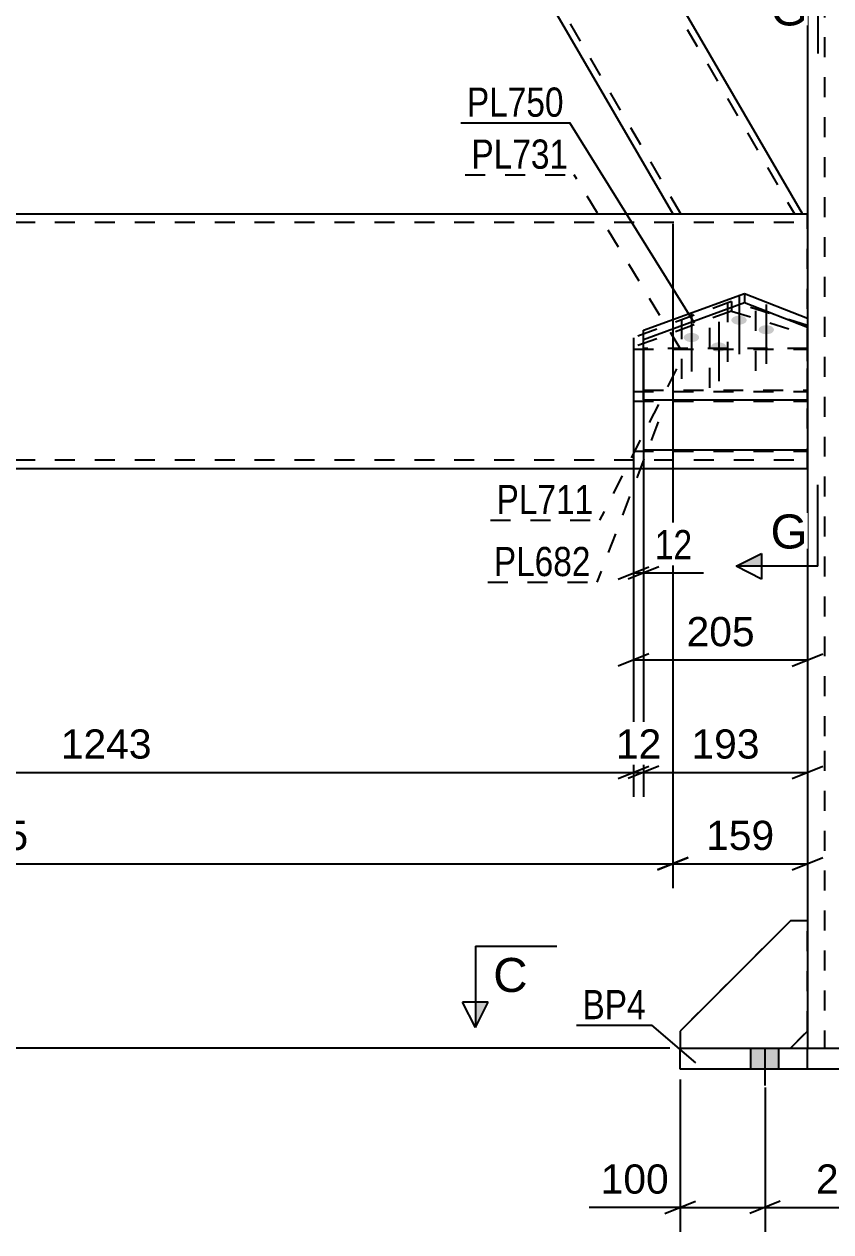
# Model space of a CAD drawing. Header units: millimetres. Extents: x -282 to 907, y -340 to 501.
# Drawn here: x -97.7 to -18.5, y -18 to 100.5 of the extents above; entities that cross this region are included whole.
import ezdxf

# ---------------------------------------------------------------- set-up
doc = ezdxf.new("R2010")
doc.units = ezdxf.units.MM
doc.linetypes.add('DXK_LINE_DOT2', pattern=[3.9198, 1.9599, -1.9599])
doc.styles.add('Arial', font='ARIAL.TTF', dxfattribs={"height": 0.2})
doc.styles.add('Arial Narrow', font='ARIALN.TTF', dxfattribs={"height": 0.2})

# ---------------------------------------------------------------- blocks, each defined once
blk = doc.blocks.new('Part-284934793-47444 - 47433')
at = {"color": 7, "linetype": 'DXK_LINE_DOT2'}
for p, q in [((-19.17, 353.99), (-19.17, 30.17)), ((-20.83, 71.64), (-20.83, 66.73)), ((-19.17, 29.17), (-19.17, 0)), ((-20.83, 12.5), (-20.83, 1.66)), ((-20.83, 0), (20.83, 0))]:
    blk.add_line(p, q, dxfattribs=at)
at = {"color": 2, "linetype": 'Continuous'}
for p, q in [((-20.83, 114.74), (-20.83, 71.64)), ((-20.83, 66.73), (-20.83, 30.17)), ((-20.83, 29.17), (-20.83, 12.5)), ((-20.83, 1.66), (-20.83, 0))]:
    blk.add_line(p, q, dxfattribs=at)
blk = doc.blocks.new('Part-284934793-47451 - 47433')
at = {"color": 2, "linetype": 'Continuous'}
for p, q in [((-33.33, 0), (33.33, 0)), ((-20.83, -2.08), (-20.83, 0)), ((20.84, -2.08), (20.84, 0)), ((33.33, 0), (33.33, -2.08)), ((-33.33, -2.08), (-33.33, 0)), ((33.33, -2.08), (-33.33, -2.08))]:
    blk.add_line(p, q, dxfattribs=at)
blk = doc.blocks.new('Part-284934793-47456 - 47433')
at = {"color": 7, "linetype": 'DXK_LINE_DOT2'}
for p, q in [((-22.5, 12.5), (-33.33, 1.67)), ((-20.83, 12.5), (-22.5, 12.5)), ((-20.83, 1.67), (-20.83, 12.5)), ((-33.33, 1.67), (-33.33, 0)), ((-22.5, 0), (-20.83, 1.67)), ((-33.33, 0), (-22.5, 0))]:
    blk.add_line(p, q, dxfattribs=at)
blk = doc.blocks.new('Part-284934793-47457 - 47433')
at = {"color": 2, "linetype": 'Continuous'}
for p, q in [((-22.5, 12.5), (-33.33, 1.67)), ((-20.83, 12.5), (-22.5, 12.5)), ((-20.83, 12.5), (-20.83, 1.67)), ((-33.33, 1.67), (-33.33, 0)), ((-22.5, 0), (-20.83, 1.67))]:
    blk.add_line(p, q, dxfattribs=at)
at = {"color": 7, "linetype": 'DXK_LINE_DOT2'}
blk.add_line((-33.33, 0), (-22.5, 0), dxfattribs=at)
blk = doc.blocks.new('Part-284934793-47509 - 47433')
at = {"color": 7, "linetype": 'DXK_LINE_DOT2'}
for p, q in [((-37.9, 68.58), (-37.9, 58.58)), ((-37.9, 68.58), (-20.83, 68.58)), ((-20.83, 68.58), (-20.83, 58.58)), ((-37.9, 58.58), (-20.83, 58.58))]:
    blk.add_line(p, q, dxfattribs=at)
blk = doc.blocks.new('Part-284934793-47529 - 47433')
at = {"color": 7, "linetype": 'DXK_LINE_DOT2'}
for p, q in [((-20.83, 68.67), (-36.93, 68.67)), ((-36.93, 68.67), (-36.93, 63.63)), ((-20.83, 68.67), (-20.83, 58.67))]:
    blk.add_line(p, q, dxfattribs=at)
at = {"color": 2, "linetype": 'Continuous'}
for p in [(-36.93, 63.63), (-20.83, 58.67)]:
    blk.add_line(p, (-36.93, 58.67), dxfattribs=at)
blk = doc.blocks.new('Part-284934793-47541 - 47433')
at = {"color": 2, "linetype": 'Continuous'}
for p, q in [((-180.93, 81.88), (-179.18, 81.88)), ((-180.93, 81.88), (-180.93, 56.88)), ((-170.85, 81.88), (-20.83, 81.89)), ((-180.93, 56.88), (-20.83, 56.89))]:
    blk.add_line(p, q, dxfattribs=at)
at = {"color": 7, "linetype": 'DXK_LINE_DOT2'}
for p, q in [((-179.18, 81.88), (-170.85, 81.88)), ((-20.83, 56.89), (-20.83, 81.89)), ((-180.93, 81.05), (-20.83, 81.05)), ((-180.93, 57.72), (-180.93, 57.78)), ((-180.93, 57.72), (-20.83, 57.72))]:
    blk.add_line(p, q, dxfattribs=at)
blk = doc.blocks.new('Part-284934793-47543 - 47433')
at = {"color": 2, "linetype": 'Continuous'}
for p, q in [((-91.36, 202.3), (-97.72, 191.36)), ((-21.33, 81.89), (-91.36, 202.3)), ((-97.72, 191.36), (-34.06, 81.89))]:
    blk.add_line(p, q, dxfattribs=at)
at = {"color": 7, "linetype": 'DXK_LINE_DOT2'}
for p, q in [((-91.74, 201.64), (-22.11, 81.89)), ((-97.34, 192.02), (-97.31, 192.08)), ((-97.34, 192.02), (-33.29, 81.89)), ((-34.06, 81.89), (-21.33, 81.89))]:
    blk.add_line(p, q, dxfattribs=at)
blk = doc.blocks.new('Part-284934793-47548 - 47433')
at = {"color": 7, "linetype": 'DXK_LINE_DOT2'}
for p, q in [((-28.28, 73.28), (-37.9, 69.72)), ((-28.28, 72.34), (-37.9, 68.78)), ((-20.83, 70.93), (-28.28, 73.28)), ((-28.28, 73.28), (-28.28, 72.34)), ((-28.28, 72.34), (-20.83, 70)), ((-20.83, 63.5), (-20.83, 70.93)), ((-37.9, 69.72), (-37.9, 63.5)), ((-37.9, 64.44), (-20.83, 64.44)), ((-37.9, 63.5), (-20.83, 63.5))]:
    blk.add_line(p, q, dxfattribs=at)
blk = doc.blocks.new('Part-284934793-47558 - 47433')
at = {"color": 2, "linetype": 'Continuous'}
for p, q in [((-36.93, 70.45), (-27.01, 74.06)), ((-27.01, 74.06), (-20.83, 71.64)), ((-27.01, 74.06), (-27.01, 73.13)), ((-27.01, 73.13), (-36.93, 69.52)), ((-20.83, 70.71), (-27.01, 73.13)), ((-20.83, 71.64), (-20.83, 66.73)), ((-36.93, 63.63), (-36.93, 70.45)), ((-36.93, 63.63), (-20.83, 63.63))]:
    blk.add_line(p, q, dxfattribs=at)
at = {"color": 7, "linetype": 'DXK_LINE_DOT2'}
for p, q in [((-20.83, 63.63), (-20.83, 70.71)), ((-36.93, 64.57), (-20.83, 64.57))]:
    blk.add_line(p, q, dxfattribs=at)
blk = doc.blocks.new('Bolt-284934793-47562 - 47433')
at = {"linetype": 'Continuous'}
for points in [[(-9.71, -2.08), (-6.96, -2.08), (-6.96, 0), (-9.71, 0)], [(-9.71, -2.08), (-6.96, -2.08), (-6.96, 0), (-9.71, 0)], [(6.96, -2.08), (9.71, -2.08), (9.71, 0), (6.96, 0)], [(6.96, -2.08), (9.71, -2.08), (9.71, 0), (6.96, 0)], [(23.62, -2.08), (26.37, -2.08), (26.37, 0), (23.62, 0)], [(23.62, -2.08), (26.37, -2.08), (26.37, 0), (23.62, 0)], [(-26.38, -2.08), (-23.63, -2.08), (-23.63, 0), (-26.38, 0)], [(-26.38, -2.08), (-23.63, -2.08), (-23.63, 0), (-26.38, 0)]]:
    blk.add_hatch(color=1, dxfattribs=at).paths.add_polyline_path(points)
at = {"color": 1, "linetype": 'Continuous'}
for p, q in [((-9.71, -2.08), (-9.71, 0)), ((-9.71, -2.08), (-9.71, 0)), ((-8.33, -3.67), (-8.33, 0)), ((-8.33, -3.67), (-8.33, 0)), ((-6.96, -2.08), (-6.96, 0)), ((-6.96, -2.08), (-6.96, 0)), ((6.96, -2.08), (6.96, 0)), ((6.96, -2.08), (6.96, 0)), ((8.33, -3.67), (8.33, 0)), ((8.33, -3.67), (8.33, 0)), ((9.71, -2.08), (9.71, 0)), ((9.71, -2.08), (9.71, 0)), ((23.62, -2.08), (23.62, 0)), ((23.62, -2.08), (23.62, 0)), ((25, -3.67), (25, 0)), ((25, -3.67), (25, 0)), ((26.37, -2.08), (26.37, 0)), ((26.37, -2.08), (26.37, 0)), ((-26.38, -2.08), (-26.38, 0)), ((-26.38, -2.08), (-26.38, 0)), ((-25, -3.67), (-25, 0)), ((-25, -3.67), (-25, 0)), ((-23.63, -2.08), (-23.63, 0)), ((-23.63, -2.08), (-23.63, 0))]:
    blk.add_line(p, q, dxfattribs=at)
blk = doc.blocks.new('Bolt-284934793-47577 - 47433')
at = {"color": 1, "linetype": 'DXK_LINE_DOT2'}
for p, q in [((-28.69, 73.22), (-28.69, 67.35)), ((-25.94, 72.35), (-25.94, 66.48)), ((-33.21, 71.55), (-33.21, 65.68)), ((-30.46, 70.68), (-30.46, 64.81))]:
    blk.add_line(p, q, dxfattribs=at)
blk = doc.blocks.new('Bolt-284934793-47587 - 47433')
at = {"linetype": 'Continuous'}
for points in [[(-27.55, 71.88), (-27.4, 71.87), (-27.25, 71.84), (-27.11, 71.79), (-27, 71.73), (-26.9, 71.66), (-26.84, 71.57), (-26.81, 71.49), (-26.81, 71.39), (-26.84, 71.3), (-26.9, 71.22), (-27, 71.15), (-27.11, 71.09), (-27.25, 71.04), (-27.4, 71.01), (-27.55, 71), (-27.71, 71.01), (-27.86, 71.04), (-27.99, 71.09), (-28.11, 71.15), (-28.2, 71.22), (-28.27, 71.3), (-28.3, 71.39), (-28.3, 71.49), (-28.27, 71.57), (-28.2, 71.66), (-28.11, 71.73), (-27.99, 71.79), (-27.86, 71.84), (-27.71, 71.87)], [(-32.23, 70.19), (-32.07, 70.18), (-31.92, 70.15), (-31.79, 70.1), (-31.67, 70.04), (-31.58, 69.97), (-31.51, 69.88), (-31.48, 69.79), (-31.48, 69.69), (-31.51, 69.6), (-31.58, 69.52), (-31.67, 69.44), (-31.79, 69.38), (-31.92, 69.33), (-32.07, 69.3), (-32.23, 69.29), (-32.38, 69.3), (-32.53, 69.33), (-32.67, 69.38), (-32.78, 69.44), (-32.88, 69.52), (-32.94, 69.6), (-32.97, 69.69), (-32.97, 69.79), (-32.94, 69.88), (-32.88, 69.97), (-32.78, 70.04), (-32.67, 70.1), (-32.53, 70.15), (-32.38, 70.18)], [(-24.88, 70.94), (-24.72, 70.93), (-24.57, 70.91), (-24.44, 70.86), (-24.32, 70.8), (-24.23, 70.72), (-24.17, 70.64), (-24.13, 70.55), (-24.13, 70.45), (-24.17, 70.36), (-24.23, 70.28), (-24.32, 70.2), (-24.44, 70.14), (-24.57, 70.1), (-24.72, 70.07), (-24.88, 70.06), (-25.03, 70.07), (-25.18, 70.1), (-25.32, 70.14), (-25.44, 70.2), (-25.53, 70.28), (-25.59, 70.36), (-25.62, 70.45), (-25.62, 70.55), (-25.59, 70.64), (-25.53, 70.72), (-25.44, 70.8), (-25.32, 70.86), (-25.18, 70.91), (-25.03, 70.93)], [(-29.55, 69.26), (-29.4, 69.25), (-29.25, 69.22), (-29.11, 69.17), (-28.99, 69.11), (-28.9, 69.03), (-28.84, 68.94), (-28.81, 68.85), (-28.81, 68.75), (-28.84, 68.66), (-28.9, 68.57), (-28.99, 68.5), (-29.11, 68.43), (-29.25, 68.38), (-29.4, 68.36), (-29.55, 68.35), (-29.71, 68.36), (-29.86, 68.38), (-29.99, 68.43), (-30.11, 68.5), (-30.2, 68.57), (-30.26, 68.66), (-30.3, 68.75), (-30.3, 68.85), (-30.26, 68.94), (-30.2, 69.03), (-30.11, 69.11), (-29.99, 69.17), (-29.86, 69.22), (-29.71, 69.25)]]:
    blk.add_hatch(color=1, dxfattribs=at).paths.add_polyline_path(points)
at = {"color": 1, "linetype": 'Continuous'}
for p, q in [((-27.55, 73.93), (-27.55, 68.09)), ((-24.88, 72.99), (-24.88, 67.15)), ((-32.23, 72.23), (-32.23, 66.39)), ((-29.55, 71.29), (-29.55, 65.45))]:
    blk.add_line(p, q, dxfattribs=at)
blk = doc.blocks.new('StraightDimension-284934793-56722 - 47433')
at = {"color": 7, "linetype": 'Continuous'}
for p, q in [((-37.9, 62.58), (-37.9, 24.66)), ((-141.45, 60.15), (-141.45, 24.66)), ((-139.95, 27.66), (-142.95, 26.46)), ((-39.4, 26.46), (-36.4, 27.66)), ((-141.45, 27.06), (-37.9, 27.06))]:
    blk.add_line(p, q, dxfattribs=at)
at = {"color": 0}
blk.add_wipeout([(-84.63, 27.81), (-84.63, 32.01), (-94.72, 32.01), (-94.72, 27.81)], dxfattribs=at)
at = {"color": 3, "style": 'Arial'}
blk.add_text('1243', height=2.865, dxfattribs=at).set_placement((-94.12, 28.41))
blk = doc.blocks.new('StraightDimension-284934793-56326 - 47433')
at = {"color": 7, "linetype": 'Continuous'}
for p, q in [((-34.06, 80.89), (-34.06, 15.69)), ((-20.83, 80.9), (-20.83, 15.69)), ((-32.56, 18.69), (-35.56, 17.49)), ((-34.06, 18.09), (-20.83, 18.09)), ((-22.33, 17.49), (-19.33, 18.69))]:
    blk.add_line(p, q, dxfattribs=at)
at = {"color": 0}
blk.add_wipeout([(-23.51, 18.84), (-23.51, 23.04), (-31.38, 23.04), (-31.38, 18.84)], dxfattribs=at)
at = {"color": 3, "style": 'Arial'}
blk.add_text('159', height=2.865, dxfattribs=at).set_placement((-30.78, 19.44))
blk = doc.blocks.new('StraightDimension-284934793-56327 - 47433')
at = {"color": 7, "linetype": 'Continuous'}
for p, q in [((-169.51, 88.78), (-169.51, 15.69)), ((-34.06, 80.89), (-34.06, 15.69)), ((-168.01, 18.69), (-171.01, 17.49)), ((-169.51, 18.09), (-34.06, 18.09)), ((-35.56, 17.49), (-32.56, 18.69))]:
    blk.add_line(p, q, dxfattribs=at)
at = {"color": 0}
blk.add_wipeout([(-96.74, 18.84), (-96.74, 23.04), (-106.83, 23.04), (-106.83, 18.84)], dxfattribs=at)
at = {"color": 3, "style": 'Arial'}
blk.add_text('1625', height=2.865, dxfattribs=at).set_placement((-106.23, 19.44))
blk = doc.blocks.new('StraightDimension-284934793-56720 - 47433')
at = {"color": 7, "linetype": 'Continuous'}
for p, q in [((-36.93, 65.15), (-36.93, 24.66)), ((-20.83, 57.67), (-20.83, 24.66)), ((-35.43, 27.66), (-38.43, 26.46)), ((-22.33, 26.46), (-19.33, 27.66)), ((-36.93, 27.06), (-20.83, 27.06))]:
    blk.add_line(p, q, dxfattribs=at)
at = {"color": 0}
blk.add_wipeout([(-24.95, 27.81), (-24.95, 32.01), (-32.82, 32.01), (-32.82, 27.81)], dxfattribs=at)
at = {"color": 3, "style": 'Arial'}
blk.add_text('193', height=2.865, dxfattribs=at).set_placement((-32.22, 28.41))
blk = doc.blocks.new('StraightDimension-284934793-55215 - 47433')
at = {"color": 7, "linetype": 'Continuous'}
for p, q in [((-25, -3.89), (-25, -18.04)), ((-8.33, -3.89), (-8.33, -18.04)), ((-23.5, -15.04), (-26.5, -16.24)), ((-9.83, -16.24), (-6.83, -15.04)), ((-25, -15.64), (-8.33, -15.64))]:
    blk.add_line(p, q, dxfattribs=at)
at = {"color": 0}
blk.add_wipeout([(-12.73, -14.89), (-12.73, -10.69), (-20.6, -10.69), (-20.6, -14.89)], dxfattribs=at)
at = {"color": 3, "style": 'Arial'}
blk.add_text('200', height=2.865, dxfattribs=at).set_placement((-20, -14.29))
blk = doc.blocks.new('StraightDimension-284934793-55216 - 47433')
at = {"color": 7, "linetype": 'Continuous'}
for p, q in [((-33.33, -3.08), (-33.33, -18.04)), ((-25, -3.89), (-25, -18.04)), ((-34.83, -16.24), (-31.83, -15.04)), ((-23.5, -15.04), (-26.5, -16.24)), ((-33.33, -15.64), (-42.25, -15.64)), ((-33.33, -15.64), (-42.25, -15.64)), ((-33.33, -15.64), (-25, -15.64))]:
    blk.add_line(p, q, dxfattribs=at)
at = {"color": 0}
blk.add_wipeout([(-33.86, -14.89), (-33.86, -10.69), (-41.73, -10.69), (-41.73, -14.89)], dxfattribs=at)
at = {"color": 3, "style": 'Arial'}
blk.add_text('100', height=2.865, dxfattribs=at).set_placement((-41.13, -14.29))
blk = doc.blocks.new('StraightDimension-284934793-55306 - 47433')
at = {"color": 7, "linetype": 'Continuous'}
for p, q in [((-224.08, 55.38), (-225.28, 58.38)), ((-181.93, 56.88), (-234.88, 56.88)), ((-224.68, 0), (-224.68, 56.88)), ((-225.28, 1.5), (-224.08, -1.5)), ((-34.33, 0), (-228.21, 0))]:
    blk.add_line(p, q, dxfattribs=at)
at = {"color": 0}
blk.add_wipeout([(-225.43, 33.49), (-229.63, 33.49), (-229.63, 23.39), (-225.43, 23.39)], dxfattribs=at)
at = {"color": 3, "style": 'Arial'}
blk.add_text('2596', height=2.865, rotation=90.0002, dxfattribs=at).set_placement((-226.03, 23.99))
at = {"color": 0, "linetype": 'Continuous'}
for points in [[(-225.38, 57.48), (-225.38, 61.68), (-235.48, 61.68), (-235.48, 57.48)], [(-225.38, 0.6), (-225.38, 4.8), (-228.81, 4.8), (-228.81, 0.6)]]:
    blk.add_wipeout(points, dxfattribs=at)
at = {"color": 3, "linetype": 'Continuous', "style": 'Arial'}
for s, height, p in [('2596', 2.865, (-234.88, 58.08)), ('0', 2.87, (-228.21, 1.2))]:
    blk.add_text(s, height=height, dxfattribs=at).set_placement(p)
blk = doc.blocks.new('StraightDimension-284934793-56781 - 47433')
at = {"color": 7, "linetype": 'Continuous'}
for p, q in [((-37.9, 67.58), (-37.9, 35.69)), ((-20.83, 67.67), (-20.83, 35.69)), ((-36.4, 38.69), (-39.4, 37.49)), ((-37.9, 38.09), (-20.83, 38.09)), ((-22.33, 37.49), (-19.33, 38.69))]:
    blk.add_line(p, q, dxfattribs=at)
at = {"color": 0}
blk.add_wipeout([(-25.43, 38.84), (-25.43, 43.04), (-33.3, 43.04), (-33.3, 38.84)], dxfattribs=at)
at = {"color": 3, "style": 'Arial'}
blk.add_text('205', height=2.865, dxfattribs=at).set_placement((-32.7, 39.44))
blk = doc.blocks.new('StraightDimension-284934793-60051 - 47433')
at = {"color": 7, "linetype": 'Continuous'}
for p, q in [((-37.9, 67.67), (-37.9, 44.23)), ((-36.93, 68.61), (-36.93, 44.23)), ((-39.4, 46.03), (-36.4, 47.23)), ((-35.43, 47.23), (-38.43, 46.03)), ((-37.9, 46.63), (-36.93, 46.63)), ((-36.93, 46.63), (-31.03, 46.63)), ((-36.93, 46.63), (-31.03, 46.63))]:
    blk.add_line(p, q, dxfattribs=at)
at = {"color": 0}
blk.add_wipeout([(-31.55, 47.38), (-31.55, 51.58), (-36.41, 51.58), (-36.41, 47.38)], dxfattribs=at)
at = {"color": 3, "style": 'Arial Narrow'}
blk.add_text('12', height=2.863, dxfattribs=at).set_placement((-35.81, 47.98))
blk = doc.blocks.new('StraightDimension-284934793-56721 - 47433')
at = {"color": 7, "linetype": 'Continuous'}
for p, q in [((-36.93, 65.15), (-36.93, 24.66)), ((-37.9, 62.58), (-37.9, 24.66)), ((-39.4, 26.46), (-36.4, 27.66)), ((-35.43, 27.66), (-38.43, 26.46)), ((-37.9, 27.06), (-36.93, 27.06))]:
    blk.add_line(p, q, dxfattribs=at)
at = {"color": 0}
blk.add_wipeout([(-34.59, 27.81), (-34.59, 32.01), (-40.24, 32.01), (-40.24, 27.81)], dxfattribs=at)
at = {"color": 3, "style": 'Arial'}
blk.add_text('12', height=2.865, dxfattribs=at).set_placement((-39.64, 28.41))
blk = doc.blocks.new('Mark-284934793-57986 - 47433')
at = {"color": 30, "linetype": 'Continuous'}
for p in [(-54.86, 90.81), (-31.93, 71.15)]:
    blk.add_line(p, (-44.16, 90.81), dxfattribs=at)
at = {"color": 0}
blk.add_wipeout([(-44.76, 91.41), (-44.76, 94.41), (-54.26, 94.41), (-54.26, 91.41)], dxfattribs=at)
blk.add_wipeout([(-44.76, 91.41), (-44.76, 94.41), (-54.26, 94.41), (-54.26, 91.41)], dxfattribs=at)
at = {"color": 3, "style": 'Arial Narrow'}
blk.add_text('PL750', height=2.863, dxfattribs=at).set_placement((-54.26, 91.41))
blk = doc.blocks.new('Mark-284934793-55421 - 47433')
at = {"color": 30, "linetype": 'Continuous'}
for p in [(-43.52, 2.23), (-31.79, -1.45)]:
    blk.add_line(p, (-36.11, 2.23), dxfattribs=at)
at = {"color": 0}
blk.add_wipeout([(-36.71, 2.83), (-36.71, 5.83), (-42.92, 5.83), (-42.92, 2.83)], dxfattribs=at)
blk.add_wipeout([(-36.71, 2.83), (-36.71, 5.83), (-42.92, 5.83), (-42.92, 2.83)], dxfattribs=at)
at = {"color": 3, "style": 'Arial Narrow'}
blk.add_text('BP4', height=2.863, dxfattribs=at).set_placement((-42.92, 2.83))
blk = doc.blocks.new('SectionMark-284934793-57276 - 47433')
at = {"linetype": 'Continuous'}
for points in [[(-53.43, 4.5), (-52.18, 4.5), (-53.43, 2)], [(40.26, 4.5), (41.51, 4.5), (41.51, 2)]]:
    blk.add_hatch(color=6, dxfattribs=at).paths.add_polyline_path(points)
at = {"color": 6, "linetype": 'Continuous'}
for p, q in [((-53.43, 10), (-45.43, 10)), ((-53.43, 10), (-53.43, 2)), ((41.51, 10), (33.51, 10)), ((41.51, 10), (41.51, 2)), ((-53.43, 2), (-54.68, 4.5)), ((-52.18, 4.5), (-54.68, 4.5)), ((-53.43, 2), (-52.18, 4.5)), ((40.26, 4.5), (42.76, 4.5)), ((41.51, 2), (40.26, 4.5)), ((42.76, 4.5), (41.51, 2))]:
    blk.add_line(p, q, dxfattribs=at)
at = {"color": 0, "linetype": 'Continuous'}
for points in [[(-48.31, 5.5), (-48.31, 9), (-51.68, 9), (-51.68, 5.5)], [(39.76, 5.5), (39.76, 9), (36.39, 9), (36.39, 5.5)]]:
    blk.add_wipeout(points, dxfattribs=at)
at = {"color": 3, "linetype": 'Continuous', "style": 'Arial'}
for p in [(-51.68, 5.5), (36.39, 5.5)]:
    blk.add_text('C', height=3.34, dxfattribs=at).set_placement(p)
blk = doc.blocks.new('Mark-284934793-57977 - 47433')
at = {"color": 30, "linetype": 'DXK_LINE_DOT2'}
for p in [(-35.48, 61.46), (-52.22, 45.72)]:
    blk.add_line(p, (-41.52, 45.72), dxfattribs=at)
at = {"color": 0}
blk.add_wipeout([(-42.12, 46.32), (-42.12, 49.32), (-51.62, 49.32), (-51.62, 46.32)], dxfattribs=at)
blk.add_wipeout([(-42.12, 46.32), (-42.12, 49.32), (-51.62, 49.32), (-51.62, 46.32)], dxfattribs=at)
at = {"color": 3, "style": 'Arial Narrow'}
blk.add_text('PL682', height=2.863, dxfattribs=at).set_placement((-51.62, 46.32))
blk = doc.blocks.new('Mark-284934793-57980 - 47433')
at = {"color": 30, "linetype": 'DXK_LINE_DOT2'}
for p in [(-33.69, 66.65), (-51.95, 51.81)]:
    blk.add_line(p, (-41.24, 51.81), dxfattribs=at)
at = {"color": 0}
blk.add_wipeout([(-41.84, 52.41), (-41.84, 55.41), (-51.35, 55.41), (-51.35, 52.41)], dxfattribs=at)
blk.add_wipeout([(-41.84, 52.41), (-41.84, 55.41), (-51.35, 55.41), (-51.35, 52.41)], dxfattribs=at)
at = {"color": 3, "style": 'Arial Narrow'}
blk.add_text('PL711', height=2.863, dxfattribs=at).set_placement((-51.35, 52.41))
blk = doc.blocks.new('Mark-284934793-57983 - 47433')
at = {"color": 30, "linetype": 'DXK_LINE_DOT2'}
for p in [(-54.42, 85.71), (-33.27, 68.56)]:
    blk.add_line(p, (-43.72, 85.71), dxfattribs=at)
at = {"color": 0}
blk.add_wipeout([(-44.32, 86.31), (-44.32, 89.31), (-53.82, 89.31), (-53.82, 86.31)], dxfattribs=at)
blk.add_wipeout([(-44.32, 86.31), (-44.32, 89.31), (-53.82, 89.31), (-53.82, 86.31)], dxfattribs=at)
at = {"color": 3, "style": 'Arial Narrow'}
blk.add_text('PL731', height=2.863, dxfattribs=at).set_placement((-53.82, 86.31))
blk = doc.blocks.new('SectionMark-284934793-62097 - 47433')
at = {"linetype": 'Continuous'}
for points in [[(-25.33, 105.62), (-25.33, 104.37), (-27.83, 105.62)], [(-25.33, 48.53), (-25.33, 47.28), (-27.83, 47.28)]]:
    blk.add_hatch(color=6, dxfattribs=at).paths.add_polyline_path(points)
at = {"color": 6, "linetype": 'Continuous'}
for p, q in [((-27.83, 105.62), (-25.33, 106.87)), ((-25.33, 104.37), (-25.33, 106.87)), ((-19.83, 105.62), (-27.83, 105.62)), ((-27.83, 105.62), (-25.33, 104.37)), ((-19.83, 105.62), (-19.83, 97.62)), ((-19.83, 47.28), (-19.83, 55.28)), ((-27.83, 47.28), (-25.33, 48.53)), ((-25.33, 48.53), (-25.33, 46.03)), ((-19.83, 47.28), (-27.83, 47.28)), ((-25.33, 46.03), (-27.83, 47.28))]:
    blk.add_line(p, q, dxfattribs=at)
at = {"color": 0, "linetype": 'Continuous'}
for points in [[(-20.83, 100.37), (-20.83, 103.87), (-24.46, 103.87), (-24.46, 100.37)], [(-20.83, 49.03), (-20.83, 52.53), (-24.46, 52.53), (-24.46, 49.03)]]:
    blk.add_wipeout(points, dxfattribs=at)
at = {"color": 3, "linetype": 'Continuous', "style": 'Arial'}
for p in [(-24.46, 100.37), (-24.46, 49.03)]:
    blk.add_text('G', height=3.34, dxfattribs=at).set_placement(p)

msp = doc.modelspace()

# ---------------------------------------------------------------- block references
for name in ['Part-284934793-47444 - 47433', 'Part-284934793-47543 - 47433', 'Part-284934793-47541 - 47433', 'Part-284934793-47558 - 47433', 'Bolt-284934793-47587 - 47433', 'Part-284934793-47548 - 47433', 'Bolt-284934793-47577 - 47433', 'Part-284934793-47509 - 47433', 'Part-284934793-47529 - 47433', 'Part-284934793-47456 - 47433', 'Part-284934793-47457 - 47433', 'Part-284934793-47451 - 47433', 'Bolt-284934793-47562 - 47433']:
    msp.add_blockref(name, (0, 0))

# ---------------------------------------------------------------- next in the draw order: block references
for name in ['StraightDimension-284934793-56326 - 47433', 'StraightDimension-284934793-56722 - 47433', 'StraightDimension-284934793-55215 - 47433']:
    msp.add_blockref(name, (0, 0))

# ---------------------------------------------------------------- next in the draw order: block references
for name in ['StraightDimension-284934793-56327 - 47433', 'StraightDimension-284934793-55216 - 47433']:
    msp.add_blockref(name, (0, 0))

# ---------------------------------------------------------------- next in the draw order: block references
for name in ['Mark-284934793-57986 - 47433', 'StraightDimension-284934793-56720 - 47433']:
    msp.add_blockref(name, (0, 0))

# ---------------------------------------------------------------- next in the draw order: block references
msp.add_blockref('StraightDimension-284934793-55306 - 47433', (0, 0))

# ---------------------------------------------------------------- next in the draw order: block references
for name in ['StraightDimension-284934793-56781 - 47433', 'Mark-284934793-55421 - 47433']:
    msp.add_blockref(name, (0, 0))

# ---------------------------------------------------------------- next in the draw order: block references
for name in ['SectionMark-284934793-62097 - 47433', 'StraightDimension-284934793-60051 - 47433', 'SectionMark-284934793-57276 - 47433']:
    msp.add_blockref(name, (0, 0))

# ---------------------------------------------------------------- next in the draw order: block references
for name in ['Mark-284934793-57983 - 47433', 'StraightDimension-284934793-56721 - 47433']:
    msp.add_blockref(name, (0, 0))

# ---------------------------------------------------------------- next in the draw order: block references
msp.add_blockref('Mark-284934793-57977 - 47433', (0, 0))

# ---------------------------------------------------------------- next in the draw order: block references
msp.add_blockref('Mark-284934793-57980 - 47433', (0, 0))

doc.saveas('drawing.dxf')
